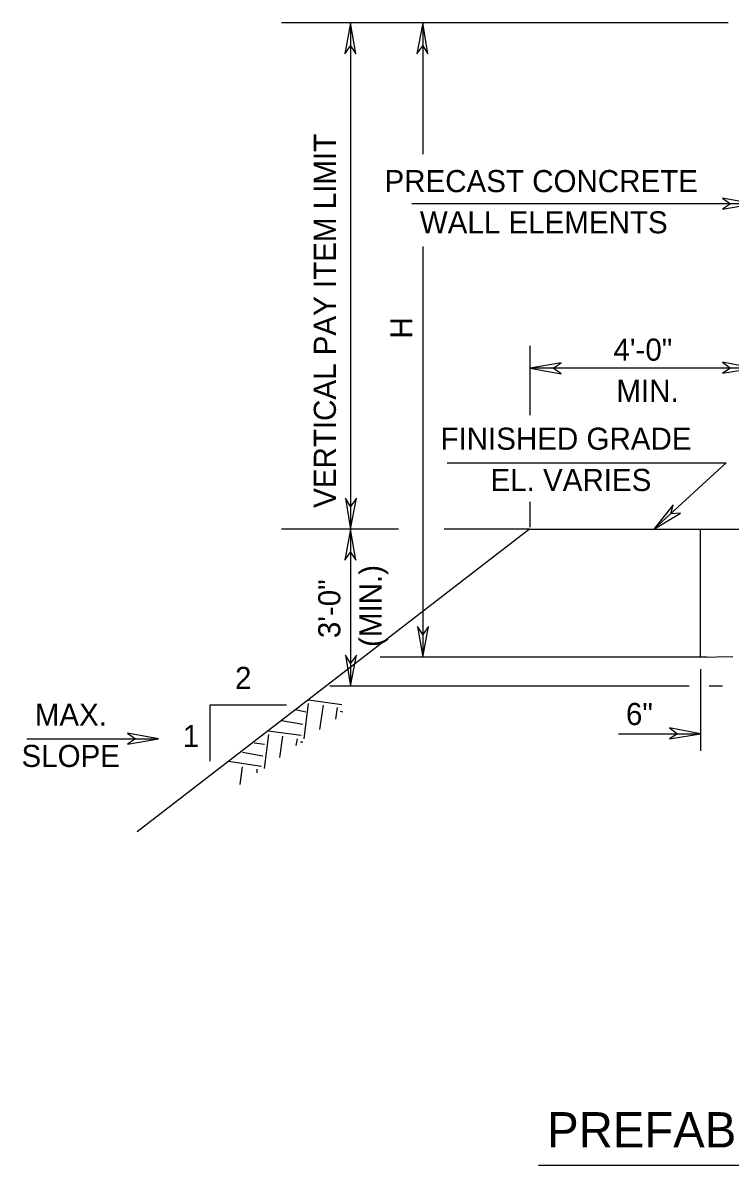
# Model space of a CAD drawing. Extents: x 499999.87 to 500002.82, y 499999.96 to 500001.79.
# Drawn here: x 500001.634 to 500001.949, y 500000.924 to 500001.433 of the extents above; entities that cross this region are included whole.
import ezdxf

# ---------------------------------------------------------------- set-up
doc = ezdxf.new("R2010")
doc.units = 0
for name, color, linetype in [('1', 7, 'Continuous'), ('10', 7, 'Continuous'), ('2', 7, 'Continuous'), ('35', 7, 'Continuous'), ('4', 7, 'Continuous'), ('55', 7, 'Continuous')]:
    doc.layers.add(name, color=color, linetype=linetype)

msp = doc.modelspace()

# ---------------------------------------------------------------- linework, layer by layer
at = {"layer": '1'}
for p, q in [((500001.94816, 500001.43274), (500001.74902, 500001.43274)), ((500001.77986, 500001.43274), (500001.77986, 500001.20702)), ((500001.81201, 500001.43274), (500001.81201, 500001.37423)), ((500001.95932, 500001.35203), (500001.80709, 500001.35203)), ((500001.81201, 500001.33298), (500001.81201, 500001.14993)), ((500001.95932, 500001.27887), (500001.85991, 500001.27887)), ((500001.94718, 500001.23655), (500001.91503, 500001.20702)), ((500001.85958, 500001.20702), (500001.68471, 500001.07218)), ((500001.80118, 500001.20702), (500001.74902, 500001.20702)), ((500001.77986, 500001.20702), (500001.77986, 500001.13714)), ((500001.85958, 500001.20702), (500001.82152, 500001.20702)), ((500001.85958, 500001.20702), (500001.95932, 500001.20702)), ((500001.93865, 500001.14993), (500001.79298, 500001.14993)), ((500001.89928, 500001.11581), (500001.9357, 500001.11581)), ((500001.6355, 500001.11352), (500001.69423, 500001.11352))]:
    msp.add_line(p, q, dxfattribs=at)
for points in [[(500001.77986, 500001.43274), (500001.77723, 500001.41896), (500001.77986, 500001.42257), (500001.78215, 500001.41896)], [(500001.81201, 500001.43274), (500001.80938, 500001.41896), (500001.81201, 500001.42257), (500001.8143, 500001.41896)], [(500001.95932, 500001.35203), (500001.94554, 500001.35466), (500001.94915, 500001.35203), (500001.94554, 500001.34974)], [(500001.85991, 500001.27887), (500001.87369, 500001.27625), (500001.87008, 500001.27887), (500001.87369, 500001.28117)], [(500001.95932, 500001.27887), (500001.94554, 500001.2815), (500001.94915, 500001.27887), (500001.94554, 500001.27657)], [(500001.77986, 500001.20702), (500001.78248, 500001.2208), (500001.77986, 500001.21719), (500001.77756, 500001.2208)], [(500001.91503, 500001.20702), (500001.92684, 500001.21424), (500001.92257, 500001.21391), (500001.92356, 500001.21785)], [(500001.77986, 500001.20702), (500001.77723, 500001.19324), (500001.77986, 500001.19685), (500001.78215, 500001.19324)], [(500001.81201, 500001.14993), (500001.81463, 500001.16371), (500001.81201, 500001.1601), (500001.80971, 500001.16371)], [(500001.77986, 500001.13714), (500001.78248, 500001.15092), (500001.77986, 500001.14731), (500001.77756, 500001.15092)], [(500001.69423, 500001.11352), (500001.68045, 500001.11614), (500001.68406, 500001.11352), (500001.68045, 500001.11122)], [(500001.9357, 500001.11581), (500001.92192, 500001.11844), (500001.92552, 500001.11581), (500001.92192, 500001.11352)]]:
    msp.add_lwpolyline(points, close=True, dxfattribs=at)
at = {"layer": '10'}
for p, q in [((500001.75919, 500001.11352), (500001.76115, 500001.12927)), ((500001.76115, 500001.13091), (500001.77592, 500001.12894)), ((500001.75525, 500001.12664), (500001.75984, 500001.12566)), ((500001.76608, 500001.11778), (500001.76772, 500001.12861)), ((500001.77329, 500001.12238), (500001.77395, 500001.12762)), ((500001.77526, 500001.12598), (500001.77625, 500001.12566)), ((500001.74902, 500001.12172), (500001.75853, 500001.12008)), ((500001.74147, 500001.10039), (500001.74344, 500001.11549)), ((500001.74311, 500001.11713), (500001.75787, 500001.11516)), ((500001.74836, 500001.10531), (500001.74967, 500001.11483)), ((500001.73688, 500001.11188), (500001.74147, 500001.11122)), ((500001.75558, 500001.11056), (500001.75623, 500001.11352)), ((500001.75755, 500001.1122), (500001.75853, 500001.1122)), ((500001.72539, 500001.10367), (500001.74016, 500001.10138)), ((500001.73163, 500001.10761), (500001.74081, 500001.10597)), ((500001.73064, 500001.09318), (500001.73163, 500001.10105)), ((500001.73819, 500001.09843), (500001.73819, 500001.10007))]:
    msp.add_line(p, q, dxfattribs=at)
at = {"layer": '35'}
for q in [(500001.9357, 500001.20702), (500001.95013, 500001.15026)]:
    msp.add_line((500001.9357, 500001.14993), q, dxfattribs=at)
at = {"layer": '4'}
for p, q in [((500001.85991, 500001.25787), (500001.85991, 500001.28871)), ((500001.82283, 500001.23655), (500001.94718, 500001.23655)), ((500001.85991, 500001.20801), (500001.85991, 500001.21916)), ((500001.9357, 500001.14469), (500001.9357, 500001.10827)), ((500001.93077, 500001.13714), (500001.77067, 500001.13714)), ((500001.94554, 500001.13714), (500001.93963, 500001.13714)), ((500001.75131, 500001.12861), (500001.71719, 500001.12861)), ((500001.71719, 500001.12861), (500001.71719, 500001.10367))]:
    msp.add_line(p, q, dxfattribs=at)
at = {"layer": '55'}
msp.add_line((500001.86352, 500000.92356), (500002.25427, 500000.92356), dxfattribs=at)

# ---------------------------------------------------------------- texts
at = {"layer": '2'}
for s, height, p in [('VERTICAL PAY ITEM LIMIT', 0.0098425, (500001.77329, 500001.21654)), ('H', 0.00984, (500001.80741, 500001.29199)), ('(MIN.)', 0.009843, (500001.79364, 500001.15453)), ('3\'-0"', 0.009843, (500001.77526, 500001.15846))]:
    msp.add_text(s, height=height, rotation=90, dxfattribs=at).set_placement(p)
for s, height, p in [('PRECAST CONCRETE', 0.0098425, (500001.79495, 500001.35728)), ('WALL ELEMENTS', 0.0098425, (500001.8107, 500001.33891)), ('4\'-0"', 0.009843, (500001.89698, 500001.28215)), ('MIN.', 0.009843, (500001.89829, 500001.26378)), ('FINISHED GRADE', 0.0098425, (500001.81988, 500001.24245)), ('EL. VARIES', 0.009843, (500001.84219, 500001.22408)), ('2', 0.00984, (500001.72835, 500001.13583)), ('MAX.', 0.009843, (500001.63911, 500001.11942)), ('6"', 0.009843, (500001.90256, 500001.11975)), ('1', 0.00984, (500001.70505, 500001.10991)), ('SLOPE', 0.009843, (500001.6332, 500001.10105))]:
    msp.add_text(s, height=height, dxfattribs=at).set_placement(p)
at = {"layer": '55'}
msp.add_text('PREFABRICATED MODULAR WALL', height=0.015748, dxfattribs=at).set_placement((500001.86745, 500000.93143))

doc.saveas('drawing.dxf')
